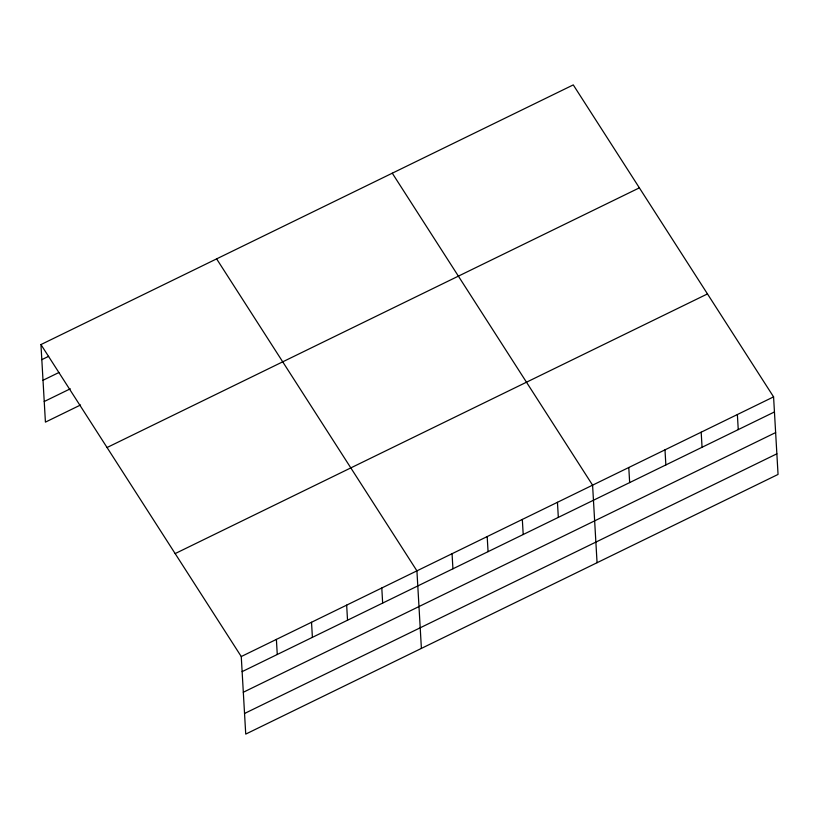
<?xml version="1.0" encoding="UTF-8"?>
<svg xmlns="http://www.w3.org/2000/svg" width="819" height="819" viewBox="0 0 819 819"><rect width="100%" height="100%" fill="white"/><g stroke="black" fill="none" stroke-linecap="round" stroke-linejoin="round"><path stroke-width="1.23" d="M40.95 344.574L573.269 84.9L773.576 396.877L778.05 474.426L245.731 734.1L241.257 656.541L40.95 344.574L45.424 422.123L80.559 404.985M41.82 359.654L48.618 356.337M43.008 380.272L58.876 372.532M44.236 401.515L70.301 388.8M107.054 447.522L639.373 187.848M175.153 553.593L707.473 293.919M241.257 656.541L773.576 396.877M242.127 671.631L774.446 411.957M243.315 692.25L775.634 432.575M244.543 713.482L776.862 453.818M392.281 173.188L592.587 485.165L597.061 562.714M216.615 258.876L416.922 570.853L421.396 648.413M737.376 414.527L738.247 429.617M701.187 432.186L702.057 447.276M664.987 449.846L665.857 464.936M628.787 467.506L629.657 482.586M557.452 502.303L558.323 517.383M522.327 519.441L523.198 534.52M487.192 536.578L488.063 551.658M452.057 553.716L452.927 568.806M381.797 587.991L382.657 603.081M346.662 605.128L347.532 620.218M311.527 622.266L312.397 637.356M276.392 639.404L277.262 654.494"/></g></svg>
